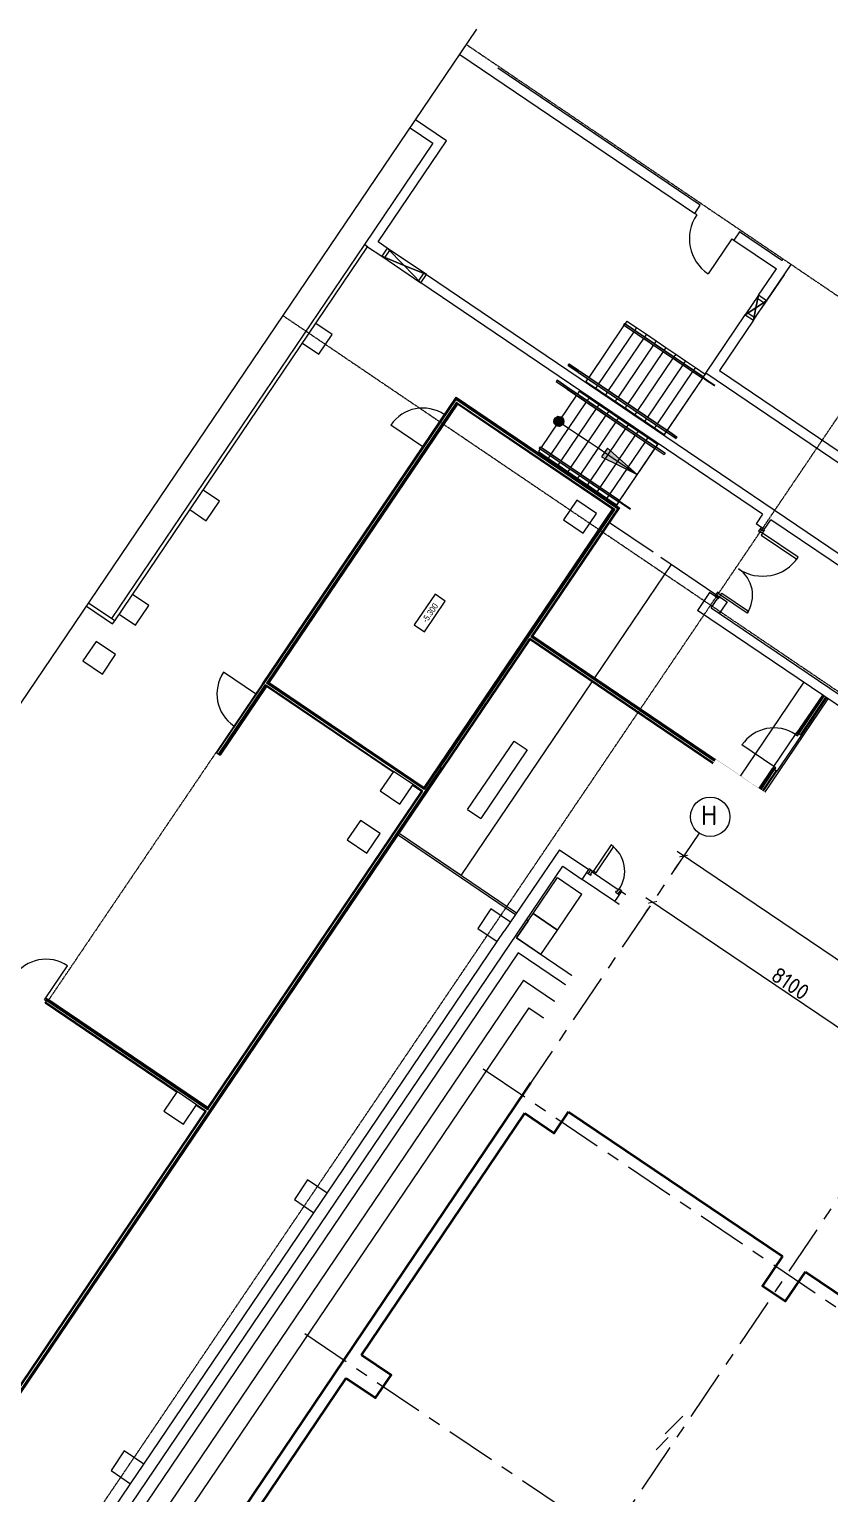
# Model space of a CAD drawing. Header units: millimetres. Extents: x -813692 to 807431, y 0 to 1813163.
# Drawn here: x 57180 to 77488, y 947289 to 984426 of the extents above; entities that cross this region are included whole.
import ezdxf

# ---------------------------------------------------------------- set-up
doc = ezdxf.new("R2010")
doc.units = ezdxf.units.MM
doc.set_wipeout_variables(frame=1)
for name, pattern in [('__Линия сетки__ш12_5 п3_0 ш3_0 п3_0_', [21.5, 12.5, -3, 3, -3]), ('KRST_Штрих__ш0_5 п0_5_', [1.0584, 0.5292, -0.5292]), ('Линия сетки', [22.225, 12.7, -3.175, 3.175, -3.175])]:
    doc.linetypes.add(name, pattern=pattern)
for name, color, linetype, lineweight in [('A-ANNO-DIMS', 7, 'Continuous', 9), ('KR_0.35', 252, 'Continuous', 35), ('S-GRID', 252, 'Continuous', 9), ('АР_кирпичные перегородки 120', 252, 'Continuous', 30), ('АР_монолит', 252, 'Continuous', 50), ('АР_тонкая линия', 252, 'Continuous', 5)]:
    doc.layers.add(name, color=color, linetype=linetype, lineweight=lineweight)
doc.styles.add('Arial Narrow_1', font='ARIALN.TTF', dxfattribs={"height": 1250})
doc.styles.add('Arial Narrow_6', font='ARIALN.TTF', dxfattribs={"height": 193.245432})
doc.styles.add('GOST 2.304', font='')
doc.styles.get('GOST 2.304').set_extended_font_data('GOST Common')
doc.dimstyles.new('М-200', dxfattribs={"dimtxt": 400, "dimasz": 160, "dimexe": 200, "dimexo": 400, "dimgap": 50, "dimtad": 1, "dimdec": 0, "dimzin": 0, "dimdsep": 46, "dimtxsty": 'GOST 2.304', "dimblk": 'ARCHTICK', "dimcen": 180, "dimdle": 200, "dimadec": 0, "dimazin": 0, "dimtfac": 1, "dimtdec": 0, "dimtmove": 1, "dimatfit": 0, "dimfxl": 1, "dimtolj": 1, "dimtzin": 0, "dimarcsym": 0})

# ---------------------------------------------------------------- blocks, each defined once
blk = doc.blocks.new('КР_подвал')
at = {"layer": 'KR_0.35', "ltscale": 200}
for points in [[(251583, 91527), (307390, 174265), (377983, 126649), (322176, 43911)], [(302970, 167174), (307108, 173309)], [(307108, 173309), (307854, 172806), (308218, 173345)], [(308218, 173345), (313648, 169682)], [(313648, 169682), (313144, 168936), (313725, 168545), (314228, 169291)], [(314228, 169291), (320363, 165153)], [(302578, 166594), (303325, 166091), (303716, 166671), (302970, 167174)], [(298440, 160459), (302578, 166594)]]:
    blk.add_lwpolyline(points, dxfattribs=at)
blk = doc.blocks.new('_Oblique')
at = {"color": 0, "linetype": 'ByBlock', "lineweight": -2}
blk.add_line((-0.5, -0.5), (0.5, 0.5), dxfattribs=at)
blk = doc.blocks.new('_ArchTick')
at = {"color": 0, "linetype": 'ByBlock', "const_width": 0.15}
blk.add_lwpolyline([(-0.5, -0.5), (0.5, 0.5)], dxfattribs=at)
blk = doc.blocks.new('*D35')
at = {"layer": 'A-ANNO-DIMS', "color": 0, "lineweight": -2, "transparency": 16777216}
for p, q in [((-87122, -39537), (-94169, -34783)), ((-94227, -35227), (-94115, -35061)), ((-87512, -39756), (-87400, -39591))]:
    blk.add_line(p, q, dxfattribs=at)
at = {"layer": 'Defpoints', "color": 0, "lineweight": 30, "transparency": 16777216}
for p in [(-94003, -34895), (-94003, -34895), (-87288, -39425)]:
    blk.add_point(p, dxfattribs=at)
at = {"layer": 'A-ANNO-DIMS', "color": 0, "lineweight": -2, "transparency": 16777216, "xscale": 160, "yscale": 160, "zscale": 160}
for p, rotation in [((-94003, -34895), 145.9999990259531), ((-87288, -39425), 325.9999990259531)]:
    blk.add_blockref('_ArchTick', p, dxfattribs=dict(at, rotation=rotation))
at = {"layer": 'A-ANNO-DIMS', "color": 0, "transparency": 16777216, "insert": (-90506, -36953), "char_height": 400, "attachment_point": 5, "rotation": 326, "style": 'GOST 2.304'}
blk.add_mtext('\\A1;8100', dxfattribs=at)
blk = doc.blocks.new('*D36')
at = {"layer": 'A-ANNO-DIMS', "color": 0, "lineweight": -2, "transparency": 16777216}
for p, q in [((-22659, -81307), (-93376, -33608)), ((-93434, -34052), (-93322, -33886)), ((-23049, -81527), (-22937, -81361))]:
    blk.add_line(p, q, dxfattribs=at)
at = {"layer": 'Defpoints', "color": 0, "lineweight": 30, "transparency": 16777216}
for p in [(-93210, -33720), (-93210, -33720), (-22825, -81196)]:
    blk.add_point(p, dxfattribs=at)
at = {"layer": 'A-ANNO-DIMS', "color": 0, "lineweight": -2, "transparency": 16777216, "xscale": 160, "yscale": 160, "zscale": 160}
for p, rotation in [((-93210, -33720), 145.9999990259533), ((-22825, -81196), 325.9999990259533)]:
    blk.add_blockref('_ArchTick', p, dxfattribs=dict(at, rotation=rotation))
at = {"layer": 'A-ANNO-DIMS', "color": 0, "transparency": 16777216, "insert": (-57878, -57251), "char_height": 400, "attachment_point": 5, "rotation": 326, "style": 'GOST 2.304'}
blk.add_mtext('\\A1;84900', dxfattribs=at)
blk = doc.blocks.new('Оси200')
at = {"layer": 'S-GRID', "linetype": 'Линия сетки', "ltscale": 100}
for p, q in [((-92818.9, -33139.6), (-152775.7, -122029.4)), ((-86103.7, -37669.1), (-146060.5, -126558.8)), ((-98298.7, -39117.8), (-20269.3, -91749.3)), ((-102828.1, -45833), (-24798.8, -98464.5))]:
    blk.add_line(p, q, dxfattribs=at)
at = {"layer": 'S-GRID'}
blk.add_circle((-92539.3, -32725.1), 500, dxfattribs=at)
at = {"layer": 'S-GRID', "insert": (-92568.1, -32688.6), "char_height": 500, "attachment_point": 5, "rotation": 359.9, "style": 'GOST 2.304'}
blk.add_mtext('Н', dxfattribs=at)
at = {"layer": 'A-ANNO-DIMS'}
for p1, p2, picture, middle in [((-22825.1, -81195.6), (-93210.4, -33720.1), '*D36', (-57878, -57250.6)), ((-87287.9, -39424.8), (-94003.1, -34895.3), '*D35', (-90505.7, -36952.8))]:
    dim = blk.add_aligned_dim(p1=p1, p2=p2, distance=0, dimstyle='М-200', dxfattribs=at)
    dim.commit()
    dim.dimension.update_dxf_attribs({"geometry": picture, "text_midpoint": middle})

msp = doc.modelspace()

# ---------------------------------------------------------------- hatches: boundary and pattern name
at = {"layer": 'АР_тонкая линия'}
h = msp.add_hatch(color=256, dxfattribs=at)
edge = h.paths.add_edge_path(flags=0)
edge.add_arc((70615.6, 974481.1), 125, 55.91415, 415.91415)
for points in [[(70719.1, 974411), (70738.3, 974504.8), (70685.6, 974584.6), (70591.9, 974603.8), (70512.1, 974551.1), (70492.9, 974457.4), (70545.5, 974377.6), (70639.3, 974358.3)], [(72603.3, 973136), (71848.9, 973805.5), (71701.3, 973587.4), (72164.4, 973355.7)]]:
    msp.add_hatch(color=256, dxfattribs=at).paths.add_polyline_path(points, flags=0)
h = msp.add_hatch(dxfattribs=at)
h.set_pattern_fill('FP_847', color=256, angle=-34.08585, style=0, pattern_type=2)
h.set_pattern_definition([(100.91415, (15682.4, 746451.3), (-490.956, -94.669), []), (190.91415, (15682.4, 746451.3), (94.669, -490.956), [])])
h.paths.add_polyline_path([(72216.9, 962572.8), (72183.8, 962595.2), (72119.3, 962500), (72152.4, 962477.6), (72205.7, 962556.2)], flags=0)
h.paths.add_polyline_path([(71377, 963044.6), (71421.8, 963110.8), (71388.7, 963133.2), (71324.2, 963038), (71357.4, 963015.6)], flags=0)

# ---------------------------------------------------------------- linework, layer by layer
for p, q in [((3541.9, 888386.5), (68530.8, 984425.9)), ((68100.5, 983789.9), (74063.5, 979754.8)), ((74203.6, 979961.8), (69068.8, 983436.5)), ((66839.5, 981926.5), (67419.2, 981534.2)), ((67766.4, 981601.1), (66979.6, 982133.5)), ((67419.2, 981534.2), (65681.9, 978966.7)), ((66029, 979033.7), (67766.4, 981601.1)), ((74063.5, 979754.8), (74203.6, 979961.8)), ((74113.2, 979721.2), (74063.5, 979754.8)), ((65681.9, 978966.7), (59264.9, 969483.9)), ((65764.7, 978910.7), (65681.9, 978966.7)), ((66260.9, 978876.8), (66029, 979033.7)), ((75007.7, 979115.9), (74402.4, 978221.4)), ((75007.7, 979115.9), (75057.3, 979082.3)), ((75197.5, 979289.3), (75057.3, 979082.3)), ((75057.3, 979082.3), (76134, 978353.7)), ((76274.1, 978560.7), (75197.5, 979289.3)), ((59347.7, 969427.8), (65764.7, 978910.7)), ((65764.7, 978910.7), (66120.8, 978669.7)), ((66260.9, 978876.8), (66120.8, 978669.7)), ((66260.9, 978876.8), (66120.8, 978669.7)), ((66687.8, 978437), (66120.8, 978669.7)), ((66120.8, 978669.7), (67114.7, 977997.2)), ((66120.8, 978669.7), (66687.8, 978437)), ((66687.8, 978437), (66120.8, 978669.7)), ((66120.8, 978669.7), (67114.7, 977997.2)), ((66120.8, 978669.7), (66687.8, 978437)), ((66327.2, 978831.9), (66187.1, 978624.9)), ((66327.2, 978831.9), (66187.1, 978624.9)), ((66687.8, 978437), (66260.9, 978876.8)), ((67254.8, 978204.2), (66260.9, 978876.8)), ((66260.9, 978876.8), (66687.8, 978437)), ((66687.8, 978437), (66260.9, 978876.8)), ((67254.8, 978204.2), (66260.9, 978876.8)), ((66260.9, 978876.8), (66687.8, 978437)), ((76302.1, 978602.2), (76274.1, 978560.7)), ((67254.8, 978204.2), (66687.8, 978437)), ((66687.8, 978437), (67114.7, 977997.2)), ((67114.7, 977997.2), (66687.8, 978437)), ((66687.8, 978437), (67254.8, 978204.2)), ((67254.8, 978204.2), (66687.8, 978437)), ((66687.8, 978437), (67114.7, 977997.2)), ((67114.7, 977997.2), (66687.8, 978437)), ((66687.8, 978437), (67254.8, 978204.2)), ((67188.5, 978249.1), (67048.4, 978042)), ((67188.5, 978249.1), (67048.4, 978042)), ((67114.7, 977997.2), (67254.8, 978204.2)), ((67114.7, 977997.2), (67254.8, 978204.2)), ((67254.8, 978204.2), (90088.2, 962753.1)), ((75680.1, 977682.9), (76134, 978353.7)), ((76329.9, 978197.1), (75752.5, 977343.8)), ((75887.1, 977542.7), (76509.2, 978462)), ((75786, 972129.4), (67114.7, 977997.2)), ((75680.1, 977682.9), (75343.8, 977185.9)), ((75680.1, 977682.9), (75343.8, 977185.9)), ((75550.8, 977045.8), (75887.1, 977542.7)), ((75550.8, 977045.8), (75887.1, 977542.7)), ((75680.1, 977682.9), (75615.4, 977364.3)), ((75615.4, 977364.3), (75680.1, 977682.9)), ((75680.1, 977682.9), (75615.4, 977364.3)), ((75615.4, 977364.3), (75680.1, 977682.9)), ((75615.4, 977364.3), (75887.1, 977542.7)), ((75887.1, 977542.7), (75615.4, 977364.3)), ((75615.4, 977364.3), (75887.1, 977542.7)), ((75887.1, 977542.7), (75615.4, 977364.3)), ((75635.2, 977616.6), (75842.3, 977476.5)), ((75635.2, 977616.6), (75842.3, 977476.5)), ((75887.1, 977542.7), (75680.1, 977682.9)), ((75887.1, 977542.7), (75680.1, 977682.9)), ((74340.6, 975703.5), (75343.8, 977185.9)), ((75615.4, 977364.3), (75343.8, 977185.9)), ((75343.8, 977185.9), (75615.4, 977364.3)), ((75615.4, 977364.3), (75343.8, 977185.9)), ((75343.8, 977185.9), (75615.4, 977364.3)), ((75343.8, 977185.9), (75550.8, 977045.8)), ((75343.8, 977185.9), (75550.8, 977045.8)), ((75388.6, 977252.2), (75595.7, 977112.1)), ((75388.6, 977252.2), (75595.7, 977112.1)), ((75615.4, 977364.3), (75550.8, 977045.8)), ((75550.8, 977045.8), (75615.4, 977364.3)), ((75615.4, 977364.3), (75550.8, 977045.8)), ((75550.8, 977045.8), (75615.4, 977364.3)), ((64861.8, 976684.2), (64447.7, 976964.4)), ((72274.5, 976932.6), (71372.2, 975599.2)), ((72274.5, 976932.6), (71372.2, 975599.2)), ((72517.3, 976756.1), (71620.6, 975431)), ((72517.3, 976756.1), (71620.6, 975431)), ((72283, 976963), (72260.6, 976929.9)), ((72260.6, 976929.9), (72261, 976929.6)), ((72261, 976929.6), (72283.4, 976962.8)), ((72283.4, 976962.8), (72261, 976929.6)), ((72261, 976929.6), (72276, 976919.5)), ((72274.5, 976932.6), (72285.7, 976949.1)), ((72285.7, 976949.1), (72274.5, 976932.6)), ((72281.6, 976927.8), (72274.5, 976932.6)), ((72274.5, 976932.6), (72281.6, 976927.8)), ((72276, 976919.5), (74249.5, 975584)), ((72283, 976963), (72283.4, 976962.8)), ((72283.4, 976962.8), (72298.4, 976952.6)), ((72283.4, 976914.5), (74256.9, 975579)), ((72338.9, 977027.8), (72285.7, 976949.1)), ((72338.9, 977027.8), (72285.7, 976949.1)), ((72285.7, 976949.1), (72292.8, 976944.3)), ((72285.7, 976949.1), (72292.8, 976944.3)), ((72298.4, 976952.6), (74271.9, 975617.2)), ((74279.3, 975612.1), (72305.8, 976947.6)), ((72338.9, 977027.8), (72587.4, 976859.7)), ((72587.4, 976859.7), (72539.7, 976789.3)), ((72587.4, 976859.7), (72539.7, 976789.3)), ((72587.4, 976859.7), (72835.8, 976691.5)), ((75550.8, 977045.8), (74687.8, 975770.4)), ((64111.4, 976467.5), (64525.5, 976187.3)), ((64525.5, 976187.3), (64861.8, 976684.2)), ((72765.8, 976588), (71869.1, 975262.9)), ((72765.8, 976588), (71869.1, 975262.9)), ((73014.3, 976419.9), (72117.6, 975094.8)), ((73014.3, 976419.9), (72117.6, 975094.8)), ((72835.8, 976691.5), (72788.2, 976621.1)), ((72835.8, 976691.5), (72788.2, 976621.1)), ((72835.8, 976691.5), (73084.3, 976523.4)), ((73084.3, 976523.4), (73036.7, 976453)), ((73084.3, 976523.4), (73036.7, 976453)), ((73084.3, 976523.4), (73332.8, 976355.3)), ((73332.8, 976355.3), (73285.1, 976284.9)), ((73332.8, 976355.3), (73285.1, 976284.9)), ((73332.8, 976355.3), (73581.2, 976187.1)), ((73262.7, 976251.8), (72366, 974926.6)), ((73262.7, 976251.8), (72366, 974926.6)), ((73511.2, 976083.6), (72614.5, 974758.5)), ((73511.2, 976083.6), (72614.5, 974758.5)), ((73581.2, 976187.1), (73533.6, 976116.7)), ((73581.2, 976187.1), (73533.6, 976116.7)), ((73581.2, 976187.1), (73829.7, 976019)), ((73829.7, 976019), (73782, 975948.6)), ((73829.7, 976019), (73782, 975948.6)), ((73829.7, 976019), (74078.1, 975850.9)), ((70872.5, 975937.3), (70850.1, 975904.2)), ((70850.1, 975904.2), (70852.8, 975902.3)), ((70850.1, 975904.2), (71093.4, 975739.5)), ((70852.8, 975902.3), (71093.4, 975739.5)), ((70858.4, 975916.4), (70864.2, 975925)), ((70875.3, 975935.4), (70872.5, 975937.3)), ((70872.5, 975937.3), (71115.8, 975772.6)), ((71115.8, 975772.6), (70875.3, 975935.4)), ((71093.4, 975739.5), (71108.4, 975729.4)), ((71108.4, 975729.4), (73330.4, 974225.8)), ((71115.8, 975772.6), (71130.8, 975762.5)), ((71115.8, 975724.4), (73337.8, 974220.8)), ((71130.8, 975762.5), (73352.8, 974258.9)), ((73360.2, 974253.9), (71138.2, 975757.5)), ((73759.6, 975915.5), (72862.9, 974590.4)), ((73759.6, 975915.5), (72862.9, 974590.4)), ((74008.1, 975747.4), (73111.4, 974422.2)), ((74008.1, 975747.4), (73111.4, 974422.2)), ((74078.1, 975850.9), (74030.5, 975780.5)), ((74078.1, 975850.9), (74030.5, 975780.5)), ((74078.1, 975850.9), (74326.6, 975682.8)), ((74264.5, 975573.9), (74286.9, 975607)), ((74286.9, 975607), (74264.5, 975573.9)), ((74287.2, 975606.8), (74264.8, 975573.6)), ((74271.9, 975617.2), (74286.9, 975607)), ((74340.6, 975703.5), (74277.5, 975610.1)), ((74326.6, 975682.8), (74277.5, 975610.1)), ((74278.5, 975600.6), (74310.4, 975579)), ((74286.9, 975607), (74287.2, 975606.8)), ((91153, 964326.6), (74340.6, 975703.5)), ((74687.8, 975770.4), (80195.4, 972043.4)), ((70570.1, 975526.1), (70547.7, 975493)), ((70547.7, 975493), (70550.5, 975491.1)), ((70547.7, 975493), (70807.6, 975317.1)), ((70550.5, 975491.1), (70807.6, 975317.1)), ((70556, 975505.3), (70561.8, 975513.8)), ((70572.9, 975524.2), (70570.1, 975526.1)), ((70570.1, 975526.1), (70830, 975350.3)), ((70830, 975350.3), (70572.9, 975524.2)), ((70807.6, 975317.1), (70822.6, 975307)), ((70822.6, 975307), (73044.5, 973803.4)), ((70830, 975350.3), (70845, 975340.1)), ((70830, 975302), (73051.9, 973798.4)), ((70845, 975340.1), (73066.9, 973836.5)), ((73074.4, 973831.5), (70852.4, 975335.1)), ((71134, 975247.2), (71086.4, 975176.8)), ((71134, 975247.2), (71086.4, 975176.8)), ((71134, 975247.2), (71382.5, 975079)), ((71349.8, 975566), (71302.1, 975495.6)), ((71349.8, 975566), (71302.1, 975495.6)), ((71302.1, 975495.6), (71550.6, 975327.5)), ((71598.2, 975397.9), (71550.6, 975327.5)), ((71598.2, 975397.9), (71550.6, 975327.5)), ((71550.6, 975327.5), (71799, 975159.4)), ((71846.7, 975229.8), (71799, 975159.4)), ((71846.7, 975229.8), (71799, 975159.4)), ((74258, 975581.4), (73275.8, 974129.9)), ((74258, 975581.4), (73289.8, 974150.6)), ((74249.5, 975584), (74264.5, 975573.9)), ((74264.5, 975573.9), (74264.8, 975573.6)), ((74299.2, 975562.4), (74268.3, 975583.4)), ((74357, 975523.3), (74299.2, 975562.4)), ((74310.4, 975579), (74368.2, 975539.9)), ((74357, 975523.3), (74346.7, 975530.3)), ((74347.1, 975530), (74354, 975525.4)), ((74560.7, 975385.5), (74357, 975523.3)), ((74357.9, 975546.9), (74368.2, 975539.9)), ((74365.2, 975541.9), (74358.3, 975546.6)), ((74368.2, 975539.9), (74571.9, 975402.1)), ((74561.8, 975384.7), (74559.9, 975386)), ((74563, 975383.9), (74560.7, 975385.5)), ((74565.2, 975382.4), (74576.4, 975399)), ((74571.1, 975402.6), (74573, 975401.3)), ((74571.9, 975402.1), (74574.2, 975400.5)), ((63094.9, 967827.9), (68012.7, 975095.4)), ((68016, 975078), (63112.2, 967831.3)), ((68019.4, 975060.7), (63129.6, 967834.6)), ((68018.8, 974970.5), (63199, 967848)), ((68039.5, 974956.5), (63233.7, 967854.7)), ((63251.1, 967858.1), (68042.8, 974939.2)), ((68046.2, 974921.8), (63268.4, 967861.4)), ((72104.9, 972265.8), (68005.4, 975040)), ((68012.7, 975095.4), (72153.7, 972293.2)), ((72136.3, 972289.9), (68016, 975078)), ((68039.5, 974956.5), (68018.8, 974970.5)), ((72119, 972286.5), (68019.4, 975060.7)), ((68039.5, 974956.5), (72035.5, 972252.4)), ((71997.5, 972263.1), (68042.8, 974939.2)), ((71980.1, 972259.7), (68046.2, 974921.8)), ((71063.9, 975143.6), (70167.2, 973818.5)), ((71063.9, 975143.6), (70167.2, 973818.5)), ((71312.4, 974975.5), (70415.7, 973650.4)), ((71312.4, 974975.5), (70415.7, 973650.4)), ((71382.5, 975079), (71334.8, 975008.6)), ((71382.5, 975079), (71334.8, 975008.6)), ((71382.5, 975079), (71630.9, 974910.9)), ((71630.9, 974910.9), (71583.3, 974840.5)), ((71630.9, 974910.9), (71583.3, 974840.5)), ((71630.9, 974910.9), (71879.4, 974742.8)), ((71799, 975159.4), (72047.5, 974991.2)), ((72095.1, 975061.6), (72047.5, 974991.2)), ((72095.1, 975061.6), (72047.5, 974991.2)), ((72047.5, 974991.2), (72296, 974823.1)), ((72343.6, 974893.5), (72296, 974823.1)), ((72343.6, 974893.5), (72296, 974823.1)), ((70512.1, 974551.1), (70492.9, 974457.4)), ((70591.9, 974603.8), (70512.1, 974551.1)), ((70685.6, 974584.6), (70591.9, 974603.8)), ((70615.6, 974481.1), (70864, 974313)), ((71560.9, 974807.4), (70664.2, 973482.3)), ((71560.9, 974807.4), (70664.2, 973482.3)), ((70738.3, 974504.8), (70685.6, 974584.6)), ((70719.1, 974411), (70738.3, 974504.8)), ((71809.3, 974639.3), (70912.6, 973314.1)), ((71809.3, 974639.3), (70912.6, 973314.1)), ((71879.4, 974742.8), (71831.7, 974672.4)), ((71879.4, 974742.8), (71831.7, 974672.4)), ((71879.4, 974742.8), (72127.8, 974574.6)), ((72127.8, 974574.6), (72080.2, 974504.3)), ((72127.8, 974574.6), (72080.2, 974504.3)), ((72127.8, 974574.6), (72376.3, 974406.5)), ((72296, 974823.1), (72544.4, 974655)), ((72592.1, 974725.4), (72544.4, 974655)), ((72592.1, 974725.4), (72544.4, 974655)), ((72544.4, 974655), (72792.9, 974486.8)), ((72840.5, 974557.2), (72792.9, 974486.8)), ((72840.5, 974557.2), (72792.9, 974486.8)), ((72792.9, 974486.8), (73041.3, 974318.7)), ((67163.6, 973840.7), (66352, 974389.9)), ((70492.9, 974457.4), (70545.5, 974377.6)), ((70545.5, 974377.6), (70639.3, 974358.3)), ((70639.3, 974358.3), (70719.1, 974411)), ((70864, 974313), (71112.5, 974144.8)), ((71112.5, 974144.8), (71361, 973976.7)), ((72057.8, 974471.1), (71161.1, 973146)), ((72057.8, 974471.1), (71161.1, 973146)), ((72306.2, 974303), (71409.5, 972977.9)), ((72306.2, 974303), (71409.5, 972977.9)), ((72554.7, 974134.9), (71658, 972809.7)), ((72554.7, 974134.9), (71658, 972809.7)), ((72376.3, 974406.5), (72328.7, 974336.1)), ((72376.3, 974406.5), (72328.7, 974336.1)), ((72376.3, 974406.5), (72624.7, 974238.4)), ((72624.7, 974238.4), (72577.1, 974168)), ((72624.7, 974238.4), (72577.1, 974168)), ((72624.7, 974238.4), (72873.2, 974070.3)), ((73089, 974389.1), (73041.3, 974318.7)), ((73089, 974389.1), (73041.3, 974318.7)), ((73041.3, 974318.7), (73289.8, 974150.6)), ((73330.4, 974225.8), (73345.4, 974215.6)), ((73345.4, 974215.6), (73585.9, 974052.9)), ((73345.4, 974215.6), (73588.7, 974051)), ((73352.8, 974258.9), (73367.8, 974248.8)), ((73608.3, 974086), (73367.8, 974248.8)), ((73367.8, 974248.8), (73611.1, 974084.1)), ((70144.8, 973785.4), (70097.2, 973715)), ((70144.8, 973785.4), (70097.2, 973715)), ((70142.4, 973835.3), (70120, 973802.2)), ((70120, 973802.2), (70120.3, 973802)), ((70120.3, 973802), (70142.8, 973835.1)), ((70142.8, 973835.1), (70120.3, 973802)), ((70120.3, 973802), (70135.3, 973791.8)), ((70133.9, 973804.9), (70145.1, 973821.5)), ((70145.1, 973821.5), (70133.9, 973804.9)), ((70140.9, 973800.1), (70133.9, 973804.9)), ((70133.9, 973804.9), (70140.9, 973800.1)), ((70135.3, 973791.8), (72108.9, 972456.4)), ((70142.4, 973835.3), (70142.8, 973835.1)), ((70142.8, 973835.1), (70157.8, 973824.9)), ((70142.8, 973786.8), (72116.3, 972451.3)), ((70145.1, 973821.5), (70152.2, 973816.7)), ((70145.1, 973821.5), (70152.2, 973816.7)), ((70157.8, 973824.9), (72131.3, 972489.5)), ((72138.7, 972484.5), (70165.2, 973819.9)), ((71361, 973976.7), (71609.4, 973808.6)), ((71609.4, 973808.6), (71857.9, 973640.4)), ((71848.9, 973805.5), (71701.3, 973587.4)), ((72603.3, 973136), (71848.9, 973805.5)), ((72803.2, 973966.7), (71906.5, 972641.6)), ((72803.2, 973966.7), (71906.5, 972641.6)), ((73135.7, 973922.8), (72149.3, 972465.2)), ((73121.7, 973902.1), (72149.3, 972465.2)), ((72873.2, 974070.3), (72825.6, 973999.9)), ((72873.2, 974070.3), (72825.6, 973999.9)), ((72873.2, 974070.3), (73121.7, 973902.1)), ((73044.5, 973803.4), (73059.5, 973793.2)), ((73059.5, 973793.2), (73283.5, 973641.7)), ((73059.5, 973793.2), (73286.3, 973639.8)), ((73066.9, 973836.5), (73081.9, 973826.4)), ((73305.9, 973674.8), (73081.9, 973826.4)), ((73081.9, 973826.4), (73308.7, 973672.9)), ((73585.9, 974052.9), (73588.7, 974051)), ((73611.1, 974084.1), (73588.7, 974051)), ((73602.8, 974071.8), (73597, 974063.3)), ((73611.1, 974084.1), (73608.3, 974086)), ((70097.2, 973715), (70345.6, 973546.9)), ((70393.3, 973617.3), (70345.6, 973546.9)), ((70393.3, 973617.3), (70345.6, 973546.9)), ((70345.6, 973546.9), (70594.1, 973378.7)), ((70641.7, 973449.1), (70594.1, 973378.7)), ((70641.7, 973449.1), (70594.1, 973378.7)), ((70594.1, 973378.7), (70842.6, 973210.6)), ((71701.3, 973587.4), (72164.4, 973355.7)), ((71857.9, 973640.4), (72106.3, 973472.3)), ((72106.3, 973472.3), (72354.8, 973304.2)), ((73283.5, 973641.7), (73286.3, 973639.8)), ((73308.7, 973672.9), (73286.3, 973639.8)), ((73300.4, 973660.7), (73294.6, 973652.1)), ((73308.7, 973672.9), (73305.9, 973674.8)), ((70890.2, 973281), (70842.6, 973210.6)), ((70890.2, 973281), (70842.6, 973210.6)), ((70842.6, 973210.6), (71091, 973042.5)), ((71138.7, 973112.9), (71091, 973042.5)), ((71138.7, 973112.9), (71091, 973042.5)), ((71091, 973042.5), (71339.5, 972874.4)), ((72164.4, 973355.7), (72603.3, 973136)), ((72354.8, 973304.2), (72603.3, 973136)), ((62003.6, 972460.4), (61589.5, 972740.6)), ((71387.1, 972944.7), (71339.5, 972874.4)), ((71387.1, 972944.7), (71339.5, 972874.4)), ((71339.5, 972874.4), (71587.9, 972706.2)), ((71635.6, 972776.6), (71587.9, 972706.2)), ((71635.6, 972776.6), (71587.9, 972706.2)), ((71587.9, 972706.2), (71836.4, 972538.1)), ((61667.3, 971963.5), (62003.6, 972460.4)), ((72014.8, 972266.4), (67195.1, 965143.9)), ((67202.4, 965199.3), (71980.1, 972259.7)), ((71997.5, 972263.1), (67205.7, 965182)), ((72035.5, 972252.4), (67608.1, 965709.7)), ((72119, 972286.5), (69905.2, 969015.1)), ((72136.3, 972289.9), (69936.6, 969039.2)), ((72153.7, 972293.2), (69954, 969042.5)), ((71073.3, 972481), (70737, 971984)), ((71570.2, 972144.7), (71073.3, 972481)), ((71884, 972608.5), (71836.4, 972538.1)), ((71884, 972608.5), (71836.4, 972538.1)), ((71836.4, 972538.1), (72084.9, 972370)), ((72138.1, 972448.6), (72070.7, 972349)), ((72138.1, 972448.6), (72084.9, 972370)), ((72108.9, 972456.4), (72123.9, 972446.2)), ((72123.9, 972446.2), (72146.3, 972479.3)), ((72146.3, 972479.3), (72123.9, 972446.2)), ((72123.9, 972446.2), (72124.2, 972446)), ((72146.6, 972479.1), (72124.2, 972446)), ((72158.6, 972434.8), (72127.7, 972455.7)), ((72131.3, 972489.5), (72146.3, 972479.3)), ((72137.9, 972472.9), (72169.8, 972451.3)), ((72146.3, 972479.3), (72146.6, 972479.1)), ((72216.4, 972395.7), (72158.6, 972434.8)), ((72169.8, 972451.3), (72227.6, 972412.2)), ((72216.4, 972395.7), (72206.1, 972402.7)), ((72206.5, 972402.4), (72213.4, 972397.7)), ((72420.1, 972257.8), (72216.4, 972395.7)), ((72217.3, 972419.2), (72227.6, 972412.2)), ((72224.6, 972414.3), (72217.7, 972418.9)), ((72227.6, 972412.2), (72431.3, 972274.4)), ((72421.2, 972257.1), (72419.3, 972258.4)), ((72422.4, 972256.3), (72420.1, 972257.8)), ((72424.6, 972254.8), (72435.8, 972271.3)), ((72430.5, 972274.9), (72432.4, 972273.6)), ((72431.3, 972274.4), (72433.6, 972272.8)), ((61253.2, 972243.7), (61667.3, 971963.5)), ((70737, 971984), (71233.9, 971647.8)), ((71233.9, 971647.8), (71570.2, 972144.7)), ((71901.5, 971920.5), (73009.6, 971170.7)), ((75786, 972129.4), (75617.8, 971880.9)), ((75824.9, 971740.8), (75617.8, 971880.9)), ((75824.9, 971740.8), (75993, 971989.3)), ((89948.1, 962546), (75993, 971989.3)), ((75723.8, 971761), (75679, 971694.7)), ((75679, 971694.7), (75724.5, 971663.9)), ((75746.2, 971794.1), (75723.8, 971761)), ((75819, 971696.5), (75723.8, 971761)), ((75723.8, 971761), (75819, 971696.5)), ((75724.5, 971663.9), (75735.7, 971680.4)), ((75735.7, 971680.4), (75785.4, 971646.8)), ((75785.4, 971646.8), (75751.8, 971597.1)), ((75751.8, 971597.1), (76654.5, 970986.2)), ((75785.4, 971646.8), (75819, 971696.5)), ((76688.1, 971035.9), (75785.4, 971646.8)), ((75819, 971696.5), (75841.5, 971729.6)), ((75841.5, 971729.6), (75824.9, 971740.8)), ((71527.5, 967977.7), (73475.1, 970855.7)), ((73204, 971039.1), (74597.3, 970096.3)), ((76654.5, 970986.2), (76688.1, 971035.9)), ((60210.2, 969810.2), (59796.1, 970090.4)), ((74440.9, 970141.7), (74132.7, 969686.2)), ((74648, 970001.6), (74440.9, 970141.7)), ((74591.7, 970088), (74569.3, 970054.9)), ((74636.5, 970154.2), (74591.7, 970088)), ((74591.7, 970088), (74687, 970023.5)), ((74687, 970023.5), (74591.7, 970088)), ((74682.1, 970123.4), (74636.5, 970154.2)), ((74664.5, 969990.4), (74687, 970023.5)), ((74670.9, 970106.9), (74682.1, 970123.4)), ((74720.6, 970073.2), (74670.9, 970106.9)), ((74687, 970023.5), (74720.6, 970073.2)), ((74692.6, 970031.8), (74883, 969903)), ((74720.6, 970073.2), (74754.2, 970122.9)), ((75391.4, 969619.3), (74720.6, 970073.2)), ((74754.2, 970122.9), (75425, 969669)), ((58629.1, 969793.3), (59291.7, 969345)), ((59347.7, 969427.8), (58685.2, 969876.2)), ((59873.9, 969313.2), (60210.2, 969810.2)), ((78687.8, 966603.8), (74132.7, 969686.2)), ((74479.8, 969753.2), (74648, 970001.6)), ((74479.8, 969753.2), (78827.9, 966810.8)), ((74648, 970001.6), (74664.5, 969990.4)), ((74883, 969903), (74686.8, 969613.1)), ((75425, 969669), (75391.4, 969619.3)), ((59291.7, 969345), (59347.7, 969427.8)), ((59459.8, 969593.5), (59873.9, 969313.2)), ((22114.2, 898390.5), (69877.2, 968973.7)), ((22124.6, 898383.5), (69880.6, 968956.4)), ((22134.9, 898376.5), (69883.9, 968939)), ((75716.1, 965022.6), (69877.2, 968973.7)), ((75719.5, 965005.2), (69880.6, 968956.4)), ((75722.8, 964987.9), (69883.9, 968939)), ((75702.7, 965092), (69905.2, 969015.1)), ((75696, 965126.7), (69919.3, 969035.8)), ((75692.7, 965144.1), (69936.6, 969039.2)), ((69954, 969042.5), (75689.3, 965161.5)), ((58872.6, 968904.1), (58536.4, 968407.2)), ((59369.5, 968567.9), (58872.6, 968904.1)), ((59033.3, 968070.9), (59369.5, 968567.9)), ((58536.4, 968407.2), (59033.3, 968070.9)), ((63094.9, 967827.9), (61918, 966088.7)), ((61928.3, 966081.7), (63112.2, 967831.3)), ((61938.7, 966074.7), (63129.6, 967834.6)), ((61980.1, 966046.7), (63171, 967806.6)), ((62921.1, 967571.2), (62109.5, 968120.4)), ((63171, 967806.6), (66421.7, 965606.9)), ((67195.1, 965143.9), (63199, 967848)), ((67209.1, 965164.6), (63233.7, 967854.7)), ((67205.7, 965182), (63251.1, 967858.1)), ((63268.4, 967861.4), (67202.4, 965199.3)), ((68136.9, 962967.1), (71457.5, 967874.2)), ((76824.4, 967864.8), (75212.6, 965482.8)), ((62000.8, 966032.7), (63191.7, 967792.6)), ((62011.1, 966025.7), (63195, 967775.2)), ((63198.4, 967757.9), (62021.5, 966018.7)), ((66414.7, 965596.6), (63195, 967775.2)), ((66407.7, 965586.2), (63198.4, 967757.9)), ((73530.9, 961659.5), (77445.5, 967444.4)), ((77300.6, 967542.5), (76656.1, 966590.1)), ((77310.9, 967535.5), (76666.4, 966583.1)), ((77321.3, 967528.5), (76676.8, 966576.1)), ((77342, 967514.5), (76697.5, 966562.1)), ((77383.4, 967486.5), (76738.9, 966534.1)), ((77393.8, 967479.5), (76749.3, 966527)), ((77404.1, 967472.5), (76759.6, 966520)), ((68301, 964637), (69477.9, 966376.3)), ((69477.9, 966376.3), (69809.2, 966152.1)), ((76073.2, 965728.8), (76622.5, 966540.4)), ((76759.6, 966520), (76143.1, 965609)), ((76622.5, 966540.4), (76656.1, 966590.1)), ((76644.9, 966573.5), (76622.5, 966540.4)), ((76622.5, 966540.4), (76672.2, 966506.8)), ((76656.1, 966590.1), (76644.9, 966573.5)), ((76694.6, 966539.9), (76644.9, 966573.5)), ((76644.9, 966573.5), (76694.6, 966539.9)), ((76759.6, 966520), (76656.1, 966590.1)), ((76672.2, 966506.8), (76694.6, 966539.9)), ((76694.6, 966539.9), (76705.8, 966556.5)), ((61918, 966088.7), (62021.5, 966018.7)), ((69809.2, 966152.1), (68632.3, 964412.9)), ((76073.2, 965728.8), (75261.6, 966278)), ((22093.5, 898404.5), (67628.8, 965695.6)), ((66421.7, 965606.9), (66085.4, 965110)), ((66918.6, 965270.6), (66421.7, 965606.9)), ((67587.4, 965723.7), (67608.1, 965709.7)), ((67628.8, 965695.6), (67649.5, 965681.6)), ((75689.3, 965161.5), (76039.6, 965679.1)), ((76050, 965672.1), (75692.7, 965144.1)), ((76060.3, 965665.1), (75696, 965126.7)), ((76081, 965651.1), (75702.7, 965092)), ((76122.4, 965623), (75716.1, 965022.6)), ((76132.8, 965616), (75719.5, 965005.2)), ((75722.8, 964987.9), (76143.1, 965609)), ((76073.2, 965728.8), (76039.6, 965679.1)), ((76050.8, 965695.6), (76039.6, 965679.1)), ((76143.1, 965609), (76039.6, 965679.1)), ((76073.2, 965728.8), (76050.8, 965695.6)), ((76050.8, 965695.6), (76100.5, 965662)), ((76100.5, 965662), (76050.8, 965695.6)), ((76122.9, 965695.1), (76073.2, 965728.8)), ((76089.3, 965645.5), (76100.5, 965662)), ((76100.5, 965662), (76122.9, 965695.1)), ((66582.3, 964773.7), (66918.6, 965270.6)), ((67132.3, 965095.8), (66904.6, 965249.9)), ((67149.7, 965099.2), (66911.6, 965260.3)), ((67146.3, 965116.5), (66918.6, 965270.6)), ((75143.1, 965380.2), (72909.7, 962079.8)), ((61702.8, 957027.6), (67167.1, 965102.5)), ((61710.1, 957083), (67132.3, 965095.8)), ((61713.5, 957065.6), (67149.7, 965099.2)), ((66085.4, 965110), (66582.3, 964773.7)), ((67167.1, 965102.5), (67146.3, 965116.5)), ((75722.8, 964987.9), (73489.5, 961687.5)), ((75722.8, 964987.9), (73489.5, 961687.5)), ((68301, 964637), (68632.3, 964412.9)), ((65581, 964364.6), (65244.8, 963867.7)), ((66077.9, 964028.3), (65581, 964364.6)), ((65244.8, 963867.7), (65741.7, 963531.4)), ((65741.7, 963531.4), (66077.9, 964028.3)), ((69516.8, 961973), (66535.3, 963990.5)), ((69544.9, 962014.4), (66563.3, 964031.9)), ((68136.9, 962967.1), (66563.3, 964031.9)), ((71941.2, 963744.6), (71483.9, 963068.8)), ((71953.7, 963736.2), (71941.2, 963744.6)), ((71953.1, 963735.4), (71953.7, 963736.2)), ((72006.9, 963698.9), (71953.1, 963735.4)), ((70632.1, 963621.1), (69232.2, 961552.3)), ((70632.1, 963621.1), (71377.5, 963116.7)), ((71558.6, 963036.4), (72006.9, 963698.9)), ((24384.1, 894741.4), (70712.4, 963204.5)), ((70712.4, 963204.5), (71209.3, 962868.2)), ((71209.3, 962868.2), (71377.5, 963116.7)), ((71324.2, 963038), (71357.4, 963015.6)), ((71421.8, 963110.8), (71357.4, 963015.6)), ((71357.4, 963015.6), (71423.6, 962970.7)), ((71388.7, 963133.2), (71377.5, 963116.7)), ((71421.8, 963110.8), (71388.7, 963133.2)), ((71471.5, 963077.2), (71421.8, 963110.8)), ((71423.6, 962970.7), (71443.2, 962999.7)), ((71426.7, 963010.9), (71471.5, 963077.2)), ((71443.2, 962999.7), (71426.7, 963010.9)), ((71460.3, 963060.6), (72122.9, 962612.3)), ((71483.9, 963068.8), (71496.4, 963060.4)), ((71496.4, 963060.4), (71504.8, 963072.8)), ((71504.8, 963072.8), (71558.6, 963036.4)), ((69960.2, 962003.7), (70577.3, 962915.6)), ((70577.3, 962915.6), (71198.5, 962495.2)), ((72037.5, 962307.8), (71209.3, 962868.2)), ((72134.1, 962628.9), (72089.2, 962562.6)), ((72119.3, 962500), (72183.8, 962595.2)), ((72183.8, 962595.2), (72134.1, 962628.9)), ((72146.5, 962620.4), (72138.1, 962608)), ((72216.9, 962572.8), (72183.8, 962595.2)), ((70581.4, 961583.3), (71198.5, 962495.2)), ((72037.5, 962307.8), (72205.7, 962556.2)), ((74190.9, 960850.7), (72037.5, 962307.8)), ((72072.7, 962573.8), (72053.1, 962544.8)), ((72053.1, 962544.8), (72119.3, 962500)), ((72089.2, 962562.6), (72072.7, 962573.8)), ((72119.3, 962500), (72152.4, 962477.6)), ((72205.7, 962556.2), (72216.9, 962572.8)), ((74690.3, 960874.9), (72205.7, 962556.2)), ((68893.8, 962122.9), (68557.6, 961626)), ((69390.7, 961786.6), (68893.8, 962122.9)), ((69540.5, 961383.4), (69960.8, 962004.6)), ((70581.4, 961583.3), (69960.2, 962003.7)), ((69960.8, 962004.6), (70582, 961584.2)), ((68557.6, 961626), (69054.5, 961289.7)), ((69054.5, 961289.7), (69232.2, 961552.3)), ((69834.7, 961818.2), (69540.5, 961383.4)), ((69834.7, 961818.2), (69793.3, 961846.2)), ((70161.6, 960963.1), (70582, 961584.2)), ((72741.6, 961831.3), (71528.3, 960038.3)), ((64739.1, 954912.6), (69054.5, 961289.7)), ((69540.5, 961383.4), (72108, 959646)), ((70161.6, 960963.1), (69540.5, 961383.4)), ((73321.4, 961439), (72108, 959646)), ((73321.4, 961439), (72108, 959646)), ((72149.4, 959618), (73362.8, 961411)), ((69585, 961003.1), (12347.9, 876419.2)), ((83457.5, 951615.8), (69585, 961003.1)), ((72977.5, 959057.6), (74190.9, 960850.7)), ((74690.3, 960874.9), (73586.2, 959243.4)), ((57602.3, 959862.8), (58151.5, 960674.4)), ((74680.6, 960682.2), (73727.9, 959274.3)), ((76502.7, 959449.3), (74680.6, 960682.2)), ((69718.9, 960308.8), (12762, 876139)), ((69718.9, 960308.8), (83177.2, 951201.7)), ((72108, 959646), (71528.3, 960038.3)), ((74213.9, 959368), (74774.3, 960196.2)), ((74774.3, 960196.2), (76016.6, 959355.6)), ((57568.6, 959813.1), (57602.3, 959862.8)), ((57601.8, 959790.6), (57568.6, 959813.1)), ((57581.9, 959725.6), (57652, 959829.1)), ((60915.4, 957469.9), (57581.9, 959725.6)), ((60922.4, 957480.2), (57588.9, 959736)), ((60929.4, 957490.6), (57595.9, 959746.3)), ((57635.4, 959840.3), (57601.8, 959790.6)), ((57601.8, 959790.6), (57635.4, 959840.3)), ((57618.3, 959779.4), (57601.8, 959790.6)), ((57602.3, 959862.8), (57652, 959829.1)), ((57602.3, 959862.8), (57635.4, 959840.3)), ((61702.8, 957027.6), (57623.9, 959787.7)), ((57635.4, 959840.3), (57652, 959829.1)), ((61716.8, 957048.3), (57637.9, 959808.4)), ((61713.5, 957065.6), (57645, 959818.8)), ((61710.1, 957083), (57652, 959829.1)), ((74814.5, 959987.9), (74422.2, 959408.2)), ((75808.3, 959315.4), (74814.5, 959987.9)), ((69852.8, 959614.5), (13176.1, 875858.7)), ((69852.8, 959614.5), (82897, 950787.6)), ((72977.5, 959057.6), (72149.4, 959618)), ((73727.9, 959274.3), (75549.9, 958041.4)), ((75456.2, 958527.4), (74213.9, 959368)), ((74422.2, 959408.2), (75416, 958735.7)), ((75416, 958735.7), (75808.3, 959315.4)), ((76016.6, 959355.6), (75456.2, 958527.4)), ((75549.9, 958041.4), (76502.7, 959449.3)), ((75573.9, 957898.3), (76678, 959529.9)), ((76678, 959529.9), (78129.8, 958547.4)), ((72977.5, 959057.6), (73308.8, 958833.4)), ((73418.1, 958994.9), (73308.8, 958833.4)), ((75405.8, 957649.9), (73418.1, 958994.9)), ((73586.2, 959243.4), (75573.9, 957898.3)), ((76841.1, 959057.3), (75627.8, 957264.2)), ((77961.7, 958299), (76841.1, 959057.3)), ((75296.5, 957488.4), (73308.8, 958833.4)), ((77961.7, 958299), (76748.3, 956505.9)), ((74511.7, 958113), (73934.3, 957259.7)), ((60929.4, 957490.6), (60593.2, 956993.6)), ((61426.3, 957154.3), (60929.4, 957490.6)), ((75296.5, 957488.4), (75405.8, 957649.9)), ((75296.5, 957488.4), (75627.8, 957264.2)), ((77529.8, 957577), (77129.1, 956984.8)), ((61090.1, 956657.4), (61426.3, 957154.3)), ((61640.1, 956979.5), (61412.3, 957133.6)), ((61647.1, 956989.8), (61419.3, 957143.9)), ((61654.1, 957000.2), (61426.3, 957154.3)), ((61716.8, 957048.3), (61702.8, 957027.6)), ((76748.3, 956505.9), (75627.8, 957264.2)), ((22031.4, 898446.5), (61640.1, 956979.5)), ((22041.7, 898439.5), (61657.4, 956982.8)), ((22052.1, 898432.5), (61674.8, 956986.2)), ((60593.2, 956993.6), (61090.1, 956657.4)), ((61657.4, 956982.8), (61647.1, 956989.8)), ((61674.8, 956986.2), (61654.1, 957000.2)), ((77129.1, 956984.8), (83589.1, 952613.4)), ((64242.2, 955248.8), (63906, 954751.9)), ((64739.1, 954912.6), (64242.2, 955248.8)), ((64402.9, 954415.6), (64739.1, 954912.6)), ((63906, 954751.9), (64402.9, 954415.6)), ((60087.5, 948038.5), (64402.9, 954415.6)), ((59590.6, 948374.8), (59254.3, 947877.9)), ((60087.5, 948038.5), (59590.6, 948374.8)), ((59254.3, 947877.9), (59751.3, 947541.6)), ((59751.3, 947541.6), (60087.5, 948038.5)), ((55435.9, 941164.5), (59751.3, 947541.6))]:
    msp.add_line(p, q, dxfattribs=at)
at = {"layer": 'АР_тонкая линия', "linetype": '__Линия сетки__ш12_5 п3_0 ш3_0 п3_0_'}
for p, q in [((68268.6, 984038.4), (94477.3, 966303.2)), ((63617, 977164.3), (89825.7, 959429.1)), ((11563, 876865.2), (79118, 976696.7)), ((73507, 956628.2), (84584.1, 972997.8)), ((75701.7, 955143.1), (86778.8, 971512.7))]:
    msp.add_line(p, q, dxfattribs=at)
at = {"layer": 'АР_тонкая линия', "extrusion": (0, 0, -1)}
for p, q in [((67473.5, 970102.7), (66946.7, 969324.2)), ((67733, 969927.1), (67473.5, 970102.7)), ((67206.2, 969148.6), (67733, 969927.1)), ((66946.7, 969324.2), (67206.2, 969148.6))]:
    msp.add_line(p, q, dxfattribs=at)
at = {"layer": 'АР_тонкая линия', "linetype": 'KRST_Штрих__ш0_5 п0_5_'}
msp.add_line((61918, 966088.7), (57672.7, 959815.1), dxfattribs=at)
at = {"layer": 'АР_тонкая линия', "flags": 128}
for points in [[(72283.4, 976914.5), (72281.6, 976915.7), (72279.7, 976916.9), (72277.8, 976918.2), (72275.9, 976919.5), (72274, 976920.8), (72272.1, 976922.1), (72270.1, 976923.4), (72268.1, 976924.8), (72266.1, 976926.1), (72264.1, 976927.5), (72262.1, 976928.8), (72261, 976929.6)], [(72283.4, 976962.8), (72285.4, 976961.4), (72287.4, 976960), (72289.4, 976958.7), (72291.4, 976957.4), (72293.3, 976956), (72295.3, 976954.7), (72297.2, 976953.4), (72299.1, 976952.1), (72301, 976950.8), (72302.9, 976949.6), (72304.7, 976948.3), (72305.8, 976947.6)], [(71115.8, 975724.4), (71114, 975725.6), (71112.1, 975726.8), (71110.3, 975728.1), (71108.4, 975729.4), (71106.4, 975730.7), (71104.5, 975732), (71102.5, 975733.3), (71100.6, 975734.7), (71098.6, 975736), (71096.6, 975737.4), (71094.6, 975738.7), (71093.4, 975739.5)], [(71115.8, 975772.6), (71117.8, 975771.3), (71119.8, 975769.9), (71121.8, 975768.6), (71123.8, 975767.2), (71125.8, 975765.9), (71127.7, 975764.6), (71129.6, 975763.3), (71131.6, 975762), (71133.4, 975760.7), (71135.3, 975759.4), (71137.1, 975758.2), (71138.2, 975757.5)], [(74286.9, 975607), (74286.2, 975607.5), (74285.5, 975607.9), (74284.9, 975608.4), (74284.2, 975608.8), (74283.5, 975609.3), (74282.8, 975609.7), (74282.2, 975610.2), (74281.5, 975610.6), (74280.9, 975611), (74280.3, 975611.5), (74279.7, 975611.9), (74279.3, 975612.1)], [(70830, 975302), (70828.2, 975303.2), (70826.3, 975304.4), (70824.4, 975305.7), (70822.5, 975307), (70820.6, 975308.3), (70818.7, 975309.6), (70816.7, 975310.9), (70814.7, 975312.3), (70812.7, 975313.6), (70810.7, 975315), (70808.7, 975316.3), (70807.6, 975317.1)], [(70830, 975350.3), (70832, 975348.9), (70834, 975347.6), (70836, 975346.2), (70838, 975344.9), (70839.9, 975343.5), (70841.9, 975342.2), (70843.8, 975340.9), (70845.7, 975339.6), (70847.6, 975338.3), (70849.5, 975337.1), (70851.3, 975335.8), (70852.4, 975335.1)], [(74256.9, 975579), (74257.5, 975578.6), (74258.1, 975578.2), (74258.7, 975577.7), (74259.4, 975577.3), (74260, 975576.9), (74260.7, 975576.4), (74261.4, 975576), (74262, 975575.5), (74262.7, 975575.1), (74263.4, 975574.6), (74264.1, 975574.1), (74264.5, 975573.9)], [(73337.8, 974220.8), (73338.4, 974220.3), (73339, 974219.9), (73339.6, 974219.5), (73340.3, 974219.1), (73340.9, 974218.6), (73341.6, 974218.2), (73342.3, 974217.7), (73342.9, 974217.3), (73343.6, 974216.8), (73344.3, 974216.4), (73345, 974215.9), (73345.4, 974215.6)], [(73367.8, 974248.8), (73367.1, 974249.2), (73366.4, 974249.7), (73365.7, 974250.1), (73365.1, 974250.6), (73364.4, 974251), (73363.7, 974251.5), (73363.1, 974251.9), (73362.4, 974252.4), (73361.8, 974252.8), (73361.2, 974253.2), (73360.5, 974253.6), (73360.2, 974253.9)], [(70142.8, 973786.8), (70140.9, 973788), (70139.1, 973789.3), (70137.2, 973790.5), (70135.3, 973791.8), (70133.4, 973793.1), (70131.5, 973794.4), (70129.5, 973795.8), (70127.5, 973797.1), (70125.5, 973798.5), (70123.5, 973799.8), (70121.5, 973801.2), (70120.3, 973802)], [(70142.8, 973835.1), (70144.8, 973833.7), (70146.8, 973832.4), (70148.8, 973831), (70150.7, 973829.7), (70152.7, 973828.4), (70154.7, 973827), (70156.6, 973825.7), (70158.5, 973824.4), (70160.4, 973823.1), (70162.3, 973821.9), (70164.1, 973820.7), (70165.2, 973819.9)], [(73051.9, 973798.4), (73052.6, 973798), (73053.2, 973797.5), (73053.8, 973797.1), (73054.5, 973796.7), (73055.1, 973796.2), (73055.8, 973795.8), (73056.4, 973795.3), (73057.1, 973794.9), (73057.8, 973794.4), (73058.5, 973794), (73059.1, 973793.5), (73059.5, 973793.2)], [(73081.9, 973826.4), (73081.3, 973826.8), (73080.6, 973827.3), (73079.9, 973827.7), (73079.2, 973828.2), (73078.6, 973828.7), (73077.9, 973829.1), (73077.3, 973829.5), (73076.6, 973830), (73076, 973830.4), (73075.3, 973830.8), (73074.7, 973831.3), (73074.4, 973831.5)], [(72116.3, 972451.3), (72116.9, 972450.9), (72117.5, 972450.5), (72118.1, 972450.1), (72118.8, 972449.6), (72119.4, 972449.2), (72120.1, 972448.8), (72120.8, 972448.3), (72121.4, 972447.9), (72122.1, 972447.4), (72122.8, 972446.9), (72123.5, 972446.5), (72123.9, 972446.2)], [(72146.3, 972479.3), (72145.6, 972479.8), (72144.9, 972480.3), (72144.2, 972480.7), (72143.6, 972481.2), (72142.9, 972481.6), (72142.2, 972482.1), (72141.6, 972482.5), (72140.9, 972482.9), (72140.3, 972483.4), (72139.7, 972483.8), (72139, 972484.2), (72138.7, 972484.5)]]:
    msp.add_lwpolyline(points, dxfattribs=at)
at = {"layer": 'АР_тонкая линия'}
msp.add_circle((70615.6, 974481.1), 125, dxfattribs=at)
for centre, radius, start, end in [((75007.7, 979115.9), 1080, 145.91415, 235.91415), ((67163.6, 973840.7), 980, 55.91415, 145.91415), ((75785.4, 971646.8), 1090, 235.91415, 325.91415), ((74720.6, 970073.2), 810, 325.91415, 55.91415), ((62921.1, 967571.2), 980, 145.91415, 235.91415), ((76073.2, 965728.8), 980, 55.91415, 145.91415), ((71471.5, 963077.2), 815, 325.91415, 54.85957), ((57602.3, 959862.8), 980, 55.91415, 145.91415)]:
    msp.add_arc(centre, radius, start, end, dxfattribs=at)
for centre, start_param, end_param in [((74268.1, 975595.6), 0, 3.1415927), ((74268.1, 975595.6), 0, 3.1415927), ((74268.1, 975595.6), 3.1415927, 6.2831853), ((74268.1, 975595.6), 3.1415927, 6.2831853), ((72127.5, 972467.9), 0, 3.1415927), ((72127.5, 972467.9), 0, 3.1415927), ((72127.5, 972467.9), 3.1415927, 6.2831853), ((72127.5, 972467.9), 3.1415927, 6.2831853)]:
    msp.add_ellipse(centre, major_axis=(11.2, 16.6), ratio=0.4472136, start_param=start_param, end_param=end_param, dxfattribs=at)

# ---------------------------------------------------------------- block references
at = {"layer": 'АР_монолит'}
msp.add_blockref('КР_подвал', (-237358.6, 783627.7), dxfattribs=at)
at = {"layer": 'АР_тонкая линия', "xscale": 750, "yscale": 750, "zscale": 750, "rotation": 325.9141548595247}
msp.add_blockref('_Oblique', (74214.5, 957673.8), dxfattribs=at)

# ---------------------------------------------------------------- texts
at = {"layer": 'АР_тонкая линия', "style": 'Arial Narrow_1'}
msp.add_text('-5.300', height=156.67, rotation=55.91415, dxfattribs=at).set_placement((67263.7, 969364.5))
at = {"layer": 'АР_тонкая линия', "insert": (72008.2, 959721.7), "char_height": 900, "width": 2736.947, "attachment_point": 5, "rotation": 325.91415, "style": 'Arial Narrow_6'}
msp.add_mtext('\\A1;5950', dxfattribs=at)

# ---------------------------------------------------------------- next in the draw order: wipeouts: each hides what was drawn before it
msp.add_wipeout([(69376, 958066.8), (74599.8, 965911.9), (87296.3, 957344.8), (82027.3, 949533.3)]).dxf.layer = 'АР_тонкая линия'

# ---------------------------------------------------------------- next in the draw order: hatches: boundary and pattern name
at = {"layer": 'АР_кирпичные перегородки 120', "lineweight": 0}
h = msp.add_hatch(dxfattribs=at)
h.set_pattern_fill('ANSI32', color=256, scale=1000)
h.set_pattern_definition([(45, (-1241.95, 1181845.07), (-265.16504, 265.16504), []), (45, (-1065.17, 1181845.07), (-265.16504, 265.16504), [])])
h.paths.add_polyline_path([(73153.5, 948357.1), (73054, 948424.3), (74032.9, 949874.7), (74132.4, 949807.6)])

# ---------------------------------------------------------------- next in the draw order: block references
at = {"layer": 'A-ANNO-DIMS', "color": 18, "lineweight": 0, "true_color": 0x000000}
msp.add_blockref('Оси200', (166995, 997181.2), dxfattribs=at)

doc.saveas('drawing.dxf')
